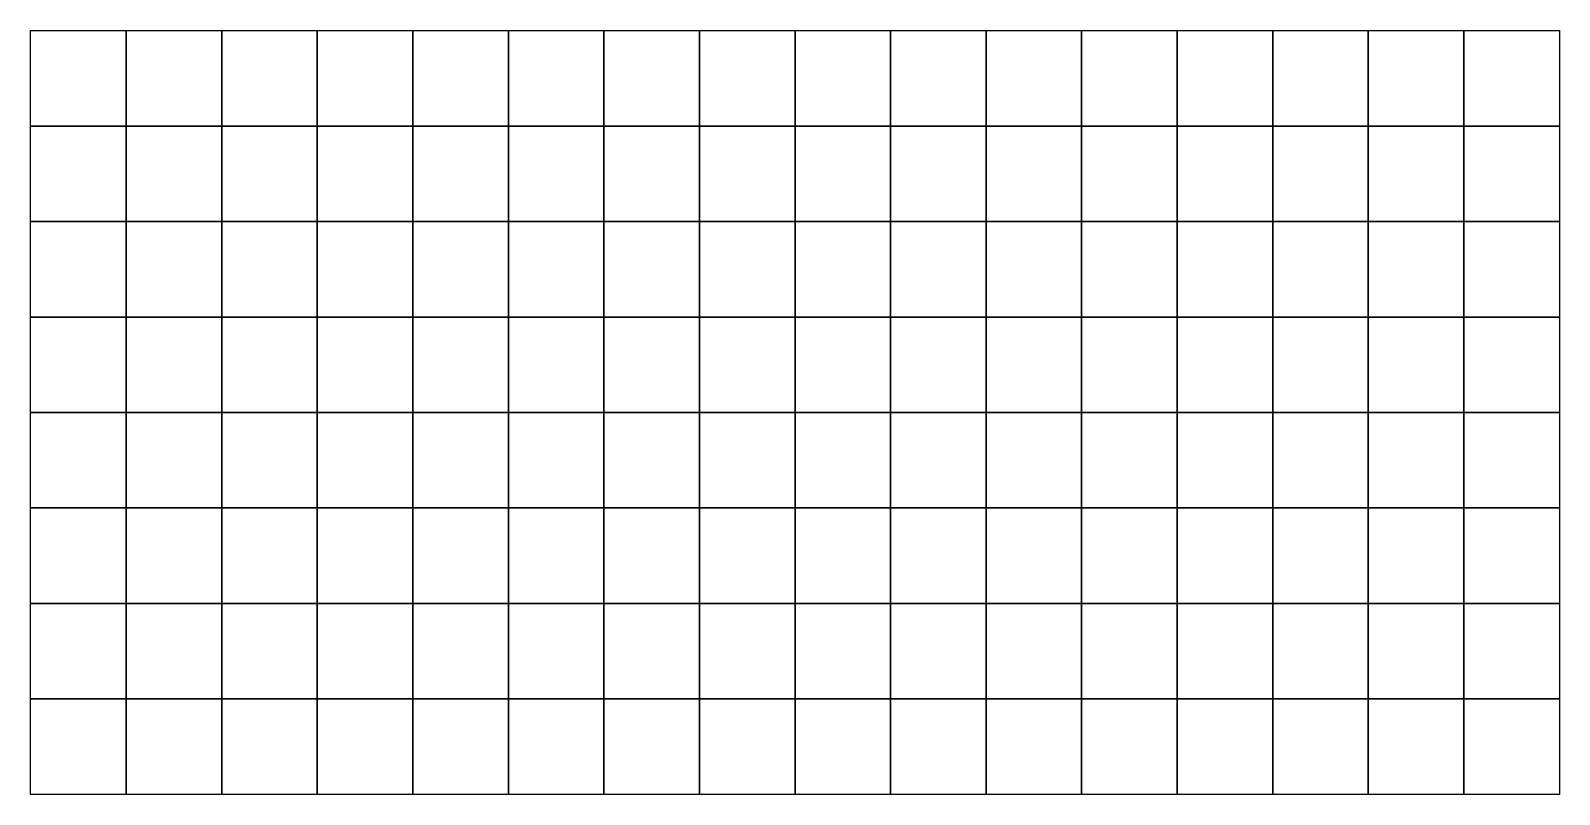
# Model space of a CAD drawing. Extents: x 0 to 780, y -350 to 670.
# Drawn here: x 100 to 116, y 458 to 466 of the extents above; entities that cross this region are included whole.
import ezdxf

# ---------------------------------------------------------------- set-up
doc = ezdxf.new("R2010")
doc.units = 0
for name, color, linetype in [('layer001', 2, 'CONTINUOUS'), ('layer002', 3, 'CONTINUOUS'), ('layer003', 4, 'CONTINUOUS'), ('layer005', 6, 'CONTINUOUS'), ('layer006', 7, 'CONTINUOUS'), ('layer007', 8, 'CONTINUOUS'), ('layer008', 9, 'CONTINUOUS'), ('layer013', 14, 'CONTINUOUS'), ('layer014', 15, 'CONTINUOUS'), ('layer017', 18, 'CONTINUOUS'), ('layer020', 21, 'CONTINUOUS'), ('layer021', 22, 'CONTINUOUS'), ('layer023', 24, 'CONTINUOUS'), ('layer025', 26, 'CONTINUOUS'), ('layer029', 30, 'CONTINUOUS'), ('layer032', 33, 'CONTINUOUS'), ('layer033', 34, 'CONTINUOUS'), ('layer034', 35, 'CONTINUOUS'), ('layer035', 36, 'CONTINUOUS'), ('layer037', 38, 'CONTINUOUS'), ('layer038', 39, 'CONTINUOUS'), ('layer039', 40, 'CONTINUOUS'), ('layer041', 42, 'CONTINUOUS'), ('layer043', 44, 'CONTINUOUS'), ('layer046', 47, 'CONTINUOUS'), ('layer047', 48, 'CONTINUOUS'), ('layer048', 49, 'CONTINUOUS'), ('layer049', 50, 'CONTINUOUS'), ('layer050', 51, 'CONTINUOUS'), ('layer051', 52, 'CONTINUOUS'), ('layer052', 53, 'CONTINUOUS'), ('layer053', 54, 'CONTINUOUS'), ('layer054', 55, 'CONTINUOUS'), ('layer057', 58, 'CONTINUOUS'), ('layer058', 59, 'CONTINUOUS'), ('layer059', 60, 'CONTINUOUS'), ('layer060', 61, 'CONTINUOUS'), ('layer061', 62, 'CONTINUOUS'), ('layer062', 63, 'CONTINUOUS'), ('layer063', 64, 'CONTINUOUS'), ('layer070', 71, 'CONTINUOUS'), ('layer071', 72, 'CONTINUOUS'), ('layer072', 73, 'CONTINUOUS'), ('layer073', 74, 'CONTINUOUS'), ('layer074', 75, 'CONTINUOUS'), ('layer075', 76, 'CONTINUOUS'), ('layer077', 78, 'CONTINUOUS'), ('layer079', 80, 'CONTINUOUS'), ('layer080', 81, 'CONTINUOUS'), ('layer081', 82, 'CONTINUOUS'), ('layer082', 83, 'CONTINUOUS'), ('layer083', 84, 'CONTINUOUS'), ('layer084', 85, 'CONTINUOUS'), ('layer086', 87, 'CONTINUOUS'), ('layer087', 88, 'CONTINUOUS'), ('layer088', 89, 'CONTINUOUS'), ('layer089', 90, 'CONTINUOUS'), ('layer090', 91, 'CONTINUOUS'), ('layer091', 92, 'CONTINUOUS'), ('layer092', 93, 'CONTINUOUS'), ('layer094', 95, 'CONTINUOUS'), ('layer099', 100, 'CONTINUOUS'), ('layer100', 101, 'CONTINUOUS'), ('layer102', 103, 'CONTINUOUS'), ('layer103', 104, 'CONTINUOUS'), ('layer105', 106, 'CONTINUOUS'), ('layer106', 107, 'CONTINUOUS'), ('layer107', 108, 'CONTINUOUS'), ('layer108', 109, 'CONTINUOUS'), ('layer110', 111, 'CONTINUOUS'), ('layer113', 114, 'CONTINUOUS'), ('layer115', 116, 'CONTINUOUS'), ('layer116', 117, 'CONTINUOUS'), ('layer120', 121, 'CONTINUOUS'), ('layer121', 122, 'CONTINUOUS'), ('layer123', 124, 'CONTINUOUS'), ('layer124', 125, 'CONTINUOUS'), ('layer125', 126, 'CONTINUOUS'), ('layer126', 127, 'CONTINUOUS'), ('layer127', 128, 'CONTINUOUS')]:
    doc.layers.add(name, color=color, linetype=linetype)

# ---------------------------------------------------------------- blocks, each defined once
blk = doc.blocks.new('gs_matrix_1um_random')
at = {"layer": 'layer001'}
for points in [[(106, 464), (106, 465), (107, 465), (107, 464)], [(111, 464), (111, 465), (112, 465), (112, 464)], [(111, 461), (111, 462), (112, 462), (112, 461)], [(112, 460), (112, 461), (113, 461), (113, 460)]]:
    blk.add_lwpolyline(points, close=True, dxfattribs=at)
at = {"layer": 'layer002'}
for points in [[(103, 464), (103, 465), (104, 465), (104, 464)], [(110, 462), (110, 463), (111, 463), (111, 462)]]:
    blk.add_lwpolyline(points, close=True, dxfattribs=at)
at = {"layer": 'layer003'}
for points in [[(102, 461), (102, 462), (103, 462), (103, 461)], [(111, 460), (111, 461), (112, 461), (112, 460)], [(101, 459), (101, 460), (102, 460), (102, 459)]]:
    blk.add_lwpolyline(points, close=True, dxfattribs=at)
at = {"layer": 'layer005'}
blk.add_lwpolyline([(114, 460), (114, 461), (115, 461), (115, 460)], close=True, dxfattribs=at)
at = {"layer": 'layer006'}
blk.add_lwpolyline([(113, 462), (113, 463), (114, 463), (114, 462)], close=True, dxfattribs=at)
at = {"layer": 'layer007'}
blk.add_lwpolyline([(103, 460), (103, 461), (104, 461), (104, 460)], close=True, dxfattribs=at)
at = {"layer": 'layer008'}
blk.add_lwpolyline([(108, 461), (108, 462), (109, 462), (109, 461)], close=True, dxfattribs=at)
at = {"layer": 'layer013'}
for points in [[(105, 461), (105, 462), (106, 462), (106, 461)], [(112, 459), (112, 460), (113, 460), (113, 459)]]:
    blk.add_lwpolyline(points, close=True, dxfattribs=at)
at = {"layer": 'layer014'}
for points in [[(103, 465), (103, 466), (104, 466), (104, 465)], [(115, 463), (115, 464), (116, 464), (116, 463)], [(115, 459), (115, 460), (116, 460), (116, 459)]]:
    blk.add_lwpolyline(points, close=True, dxfattribs=at)
at = {"layer": 'layer017'}
for points in [[(101, 461), (101, 462), (102, 462), (102, 461)], [(105, 459), (105, 460), (106, 460), (106, 459)]]:
    blk.add_lwpolyline(points, close=True, dxfattribs=at)
at = {"layer": 'layer020'}
for points in [[(107, 465), (107, 466), (108, 466), (108, 465)], [(114, 464), (114, 465), (115, 465), (115, 464)], [(114, 462), (114, 463), (115, 463), (115, 462)]]:
    blk.add_lwpolyline(points, close=True, dxfattribs=at)
at = {"layer": 'layer021'}
for points in [[(104, 464), (104, 465), (105, 465), (105, 464)], [(102, 463), (102, 464), (103, 464), (103, 463)]]:
    blk.add_lwpolyline(points, close=True, dxfattribs=at)
at = {"layer": 'layer023'}
for points in [[(102, 464), (102, 465), (103, 465), (103, 464)], [(113, 458), (113, 459), (114, 459), (114, 458)]]:
    blk.add_lwpolyline(points, close=True, dxfattribs=at)
at = {"layer": 'layer025'}
blk.add_lwpolyline([(114, 458), (114, 459), (115, 459), (115, 458)], close=True, dxfattribs=at)
at = {"layer": 'layer029'}
blk.add_lwpolyline([(109, 464), (109, 465), (110, 465), (110, 464)], close=True, dxfattribs=at)
at = {"layer": 'layer032'}
blk.add_lwpolyline([(115, 464), (115, 465), (116, 465), (116, 464)], close=True, dxfattribs=at)
at = {"layer": 'layer033'}
blk.add_lwpolyline([(108, 459), (108, 460), (109, 460), (109, 459)], close=True, dxfattribs=at)
at = {"layer": 'layer034'}
blk.add_lwpolyline([(105, 460), (105, 461), (106, 461), (106, 460)], close=True, dxfattribs=at)
at = {"layer": 'layer035'}
blk.add_lwpolyline([(108, 460), (108, 461), (109, 461), (109, 460)], close=True, dxfattribs=at)
at = {"layer": 'layer037'}
blk.add_lwpolyline([(110, 464), (110, 465), (111, 465), (111, 464)], close=True, dxfattribs=at)
at = {"layer": 'layer038'}
blk.add_lwpolyline([(100, 461), (100, 462), (101, 462), (101, 461)], close=True, dxfattribs=at)
at = {"layer": 'layer039'}
blk.add_lwpolyline([(106, 458), (106, 459), (107, 459), (107, 458)], close=True, dxfattribs=at)
at = {"layer": 'layer041'}
blk.add_lwpolyline([(110, 463), (110, 464), (111, 464), (111, 463)], close=True, dxfattribs=at)
at = {"layer": 'layer043'}
for points in [[(101, 460), (101, 461), (102, 461), (102, 460)], [(107, 459), (107, 460), (108, 460), (108, 459)]]:
    blk.add_lwpolyline(points, close=True, dxfattribs=at)
at = {"layer": 'layer046'}
for points in [[(102, 462), (102, 463), (103, 463), (103, 462)], [(104, 460), (104, 461), (105, 461), (105, 460)]]:
    blk.add_lwpolyline(points, close=True, dxfattribs=at)
at = {"layer": 'layer047'}
blk.add_lwpolyline([(114, 459), (114, 460), (115, 460), (115, 459)], close=True, dxfattribs=at)
at = {"layer": 'layer048'}
blk.add_lwpolyline([(106, 463), (106, 464), (107, 464), (107, 463)], close=True, dxfattribs=at)
at = {"layer": 'layer049'}
blk.add_lwpolyline([(109, 460), (109, 461), (110, 461), (110, 460)], close=True, dxfattribs=at)
at = {"layer": 'layer050'}
for points in [[(104, 462), (104, 463), (105, 463), (105, 462)], [(112, 462), (112, 463), (113, 463), (113, 462)]]:
    blk.add_lwpolyline(points, close=True, dxfattribs=at)
at = {"layer": 'layer051'}
blk.add_lwpolyline([(101, 465), (101, 466), (102, 466), (102, 465)], close=True, dxfattribs=at)
at = {"layer": 'layer052'}
for points in [[(105, 464), (105, 465), (106, 465), (106, 464)], [(110, 461), (110, 462), (111, 462), (111, 461)], [(112, 458), (112, 459), (113, 459), (113, 458)]]:
    blk.add_lwpolyline(points, close=True, dxfattribs=at)
at = {"layer": 'layer053'}
for points in [[(115, 460), (115, 461), (116, 461), (116, 460)], [(102, 459), (102, 460), (103, 460), (103, 459)]]:
    blk.add_lwpolyline(points, close=True, dxfattribs=at)
at = {"layer": 'layer054'}
blk.add_lwpolyline([(106, 462), (106, 463), (107, 463), (107, 462)], close=True, dxfattribs=at)
at = {"layer": 'layer057'}
blk.add_lwpolyline([(101, 463), (101, 464), (102, 464), (102, 463)], close=True, dxfattribs=at)
at = {"layer": 'layer058'}
blk.add_lwpolyline([(108, 463), (108, 464), (109, 464), (109, 463)], close=True, dxfattribs=at)
at = {"layer": 'layer059'}
for points in [[(113, 464), (113, 465), (114, 465), (114, 464)], [(113, 463), (113, 464), (114, 464), (114, 463)], [(104, 461), (104, 462), (105, 462), (105, 461)], [(115, 461), (115, 462), (116, 462), (116, 461)]]:
    blk.add_lwpolyline(points, close=True, dxfattribs=at)
at = {"layer": 'layer060'}
blk.add_lwpolyline([(106, 465), (106, 466), (107, 466), (107, 465)], close=True, dxfattribs=at)
at = {"layer": 'layer061'}
for points in [[(100, 462), (100, 463), (101, 463), (101, 462)], [(101, 462), (101, 463), (102, 463), (102, 462)], [(103, 462), (103, 463), (104, 463), (104, 462)], [(110, 459), (110, 460), (111, 460), (111, 459)], [(105, 458), (105, 459), (106, 459), (106, 458)]]:
    blk.add_lwpolyline(points, close=True, dxfattribs=at)
at = {"layer": 'layer062'}
blk.add_lwpolyline([(104, 459), (104, 460), (105, 460), (105, 459)], close=True, dxfattribs=at)
at = {"layer": 'layer063'}
for points in [[(112, 464), (112, 465), (113, 465), (113, 464)], [(108, 462), (108, 463), (109, 463), (109, 462)]]:
    blk.add_lwpolyline(points, close=True, dxfattribs=at)
at = {"layer": 'layer070'}
blk.add_lwpolyline([(100, 460), (100, 461), (101, 461), (101, 460)], close=True, dxfattribs=at)
at = {"layer": 'layer071'}
for points in [[(105, 465), (105, 466), (106, 466), (106, 465)], [(100, 458), (100, 459), (101, 459), (101, 458)]]:
    blk.add_lwpolyline(points, close=True, dxfattribs=at)
at = {"layer": 'layer072'}
blk.add_lwpolyline([(115, 462), (115, 463), (116, 463), (116, 462)], close=True, dxfattribs=at)
at = {"layer": 'layer073'}
blk.add_lwpolyline([(109, 459), (109, 460), (110, 460), (110, 459)], close=True, dxfattribs=at)
at = {"layer": 'layer074'}
for points in [[(112, 465), (112, 466), (113, 466), (113, 465)], [(113, 465), (113, 466), (114, 466), (114, 465)]]:
    blk.add_lwpolyline(points, close=True, dxfattribs=at)
at = {"layer": 'layer075'}
blk.add_lwpolyline([(100, 463), (100, 464), (101, 464), (101, 463)], close=True, dxfattribs=at)
at = {"layer": 'layer077'}
for points in [[(106, 460), (106, 461), (107, 461), (107, 460)], [(101, 458), (101, 459), (102, 459), (102, 458)]]:
    blk.add_lwpolyline(points, close=True, dxfattribs=at)
at = {"layer": 'layer079'}
for points in [[(114, 463), (114, 464), (115, 464), (115, 463)], [(108, 458), (108, 459), (109, 459), (109, 458)]]:
    blk.add_lwpolyline(points, close=True, dxfattribs=at)
at = {"layer": 'layer080'}
blk.add_lwpolyline([(107, 460), (107, 461), (108, 461), (108, 460)], close=True, dxfattribs=at)
at = {"layer": 'layer081'}
blk.add_lwpolyline([(110, 458), (110, 459), (111, 459), (111, 458)], close=True, dxfattribs=at)
at = {"layer": 'layer082'}
blk.add_lwpolyline([(110, 465), (110, 466), (111, 466), (111, 465)], close=True, dxfattribs=at)
at = {"layer": 'layer083'}
blk.add_lwpolyline([(112, 461), (112, 462), (113, 462), (113, 461)], close=True, dxfattribs=at)
at = {"layer": 'layer084'}
blk.add_lwpolyline([(107, 458), (107, 459), (108, 459), (108, 458)], close=True, dxfattribs=at)
at = {"layer": 'layer086'}
for points in [[(111, 465), (111, 466), (112, 466), (112, 465)], [(102, 458), (102, 459), (103, 459), (103, 458)]]:
    blk.add_lwpolyline(points, close=True, dxfattribs=at)
at = {"layer": 'layer087'}
for points in [[(114, 465), (114, 466), (115, 466), (115, 465)], [(107, 464), (107, 465), (108, 465), (108, 464)]]:
    blk.add_lwpolyline(points, close=True, dxfattribs=at)
at = {"layer": 'layer088'}
for points in [[(105, 463), (105, 464), (106, 464), (106, 463)], [(103, 461), (103, 462), (104, 462), (104, 461)], [(115, 458), (115, 459), (116, 459), (116, 458)]]:
    blk.add_lwpolyline(points, close=True, dxfattribs=at)
at = {"layer": 'layer089'}
for points in [[(109, 461), (109, 462), (110, 462), (110, 461)], [(106, 459), (106, 460), (107, 460), (107, 459)]]:
    blk.add_lwpolyline(points, close=True, dxfattribs=at)
at = {"layer": 'layer090'}
blk.add_lwpolyline([(107, 463), (107, 464), (108, 464), (108, 463)], close=True, dxfattribs=at)
at = {"layer": 'layer091'}
for points in [[(112, 463), (112, 464), (113, 464), (113, 463)], [(113, 461), (113, 462), (114, 462), (114, 461)]]:
    blk.add_lwpolyline(points, close=True, dxfattribs=at)
at = {"layer": 'layer092'}
for points in [[(102, 465), (102, 466), (103, 466), (103, 465)], [(103, 459), (103, 460), (104, 460), (104, 459)]]:
    blk.add_lwpolyline(points, close=True, dxfattribs=at)
at = {"layer": 'layer094'}
blk.add_lwpolyline([(113, 459), (113, 460), (114, 460), (114, 459)], close=True, dxfattribs=at)
at = {"layer": 'layer099'}
for points in [[(100, 464), (100, 465), (101, 465), (101, 464)], [(111, 459), (111, 460), (112, 460), (112, 459)]]:
    blk.add_lwpolyline(points, close=True, dxfattribs=at)
at = {"layer": 'layer100'}
blk.add_lwpolyline([(111, 462), (111, 463), (112, 463), (112, 462)], close=True, dxfattribs=at)
at = {"layer": 'layer102'}
for points in [[(100, 465), (100, 466), (101, 466), (101, 465)], [(108, 465), (108, 466), (109, 466), (109, 465)]]:
    blk.add_lwpolyline(points, close=True, dxfattribs=at)
at = {"layer": 'layer103'}
for points in [[(101, 464), (101, 465), (102, 465), (102, 464)], [(110, 460), (110, 461), (111, 461), (111, 460)]]:
    blk.add_lwpolyline(points, close=True, dxfattribs=at)
at = {"layer": 'layer105'}
blk.add_lwpolyline([(100, 459), (100, 460), (101, 460), (101, 459)], close=True, dxfattribs=at)
at = {"layer": 'layer106'}
blk.add_lwpolyline([(104, 465), (104, 466), (105, 466), (105, 465)], close=True, dxfattribs=at)
at = {"layer": 'layer107'}
for points in [[(108, 464), (108, 465), (109, 465), (109, 464)], [(104, 463), (104, 464), (105, 464), (105, 463)], [(105, 462), (105, 463), (106, 463), (106, 462)]]:
    blk.add_lwpolyline(points, close=True, dxfattribs=at)
at = {"layer": 'layer108'}
blk.add_lwpolyline([(109, 458), (109, 459), (110, 459), (110, 458)], close=True, dxfattribs=at)
at = {"layer": 'layer110'}
for points in [[(114, 461), (114, 462), (115, 462), (115, 461)], [(111, 458), (111, 459), (112, 459), (112, 458)]]:
    blk.add_lwpolyline(points, close=True, dxfattribs=at)
at = {"layer": 'layer113'}
blk.add_lwpolyline([(106, 461), (106, 462), (107, 462), (107, 461)], close=True, dxfattribs=at)
at = {"layer": 'layer115'}
blk.add_lwpolyline([(107, 462), (107, 463), (108, 463), (108, 462)], close=True, dxfattribs=at)
at = {"layer": 'layer116'}
blk.add_lwpolyline([(115, 465), (115, 466), (116, 466), (116, 465)], close=True, dxfattribs=at)
at = {"layer": 'layer120'}
for points in [[(109, 462), (109, 463), (110, 463), (110, 462)], [(104, 458), (104, 459), (105, 459), (105, 458)]]:
    blk.add_lwpolyline(points, close=True, dxfattribs=at)
at = {"layer": 'layer121'}
for points in [[(109, 465), (109, 466), (110, 466), (110, 465)], [(107, 461), (107, 462), (108, 462), (108, 461)]]:
    blk.add_lwpolyline(points, close=True, dxfattribs=at)
at = {"layer": 'layer123'}
blk.add_lwpolyline([(103, 458), (103, 459), (104, 459), (104, 458)], close=True, dxfattribs=at)
at = {"layer": 'layer124'}
for points in [[(103, 463), (103, 464), (104, 464), (104, 463)], [(102, 460), (102, 461), (103, 461), (103, 460)]]:
    blk.add_lwpolyline(points, close=True, dxfattribs=at)
at = {"layer": 'layer125'}
blk.add_lwpolyline([(113, 460), (113, 461), (114, 461), (114, 460)], close=True, dxfattribs=at)
at = {"layer": 'layer126'}
blk.add_lwpolyline([(109, 463), (109, 464), (110, 464), (110, 463)], close=True, dxfattribs=at)
at = {"layer": 'layer127'}
blk.add_lwpolyline([(111, 463), (111, 464), (112, 464), (112, 463)], close=True, dxfattribs=at)

msp = doc.modelspace()

# ---------------------------------------------------------------- block references
msp.add_blockref('gs_matrix_1um_random', (0, 0))

doc.saveas('drawing.dxf')
